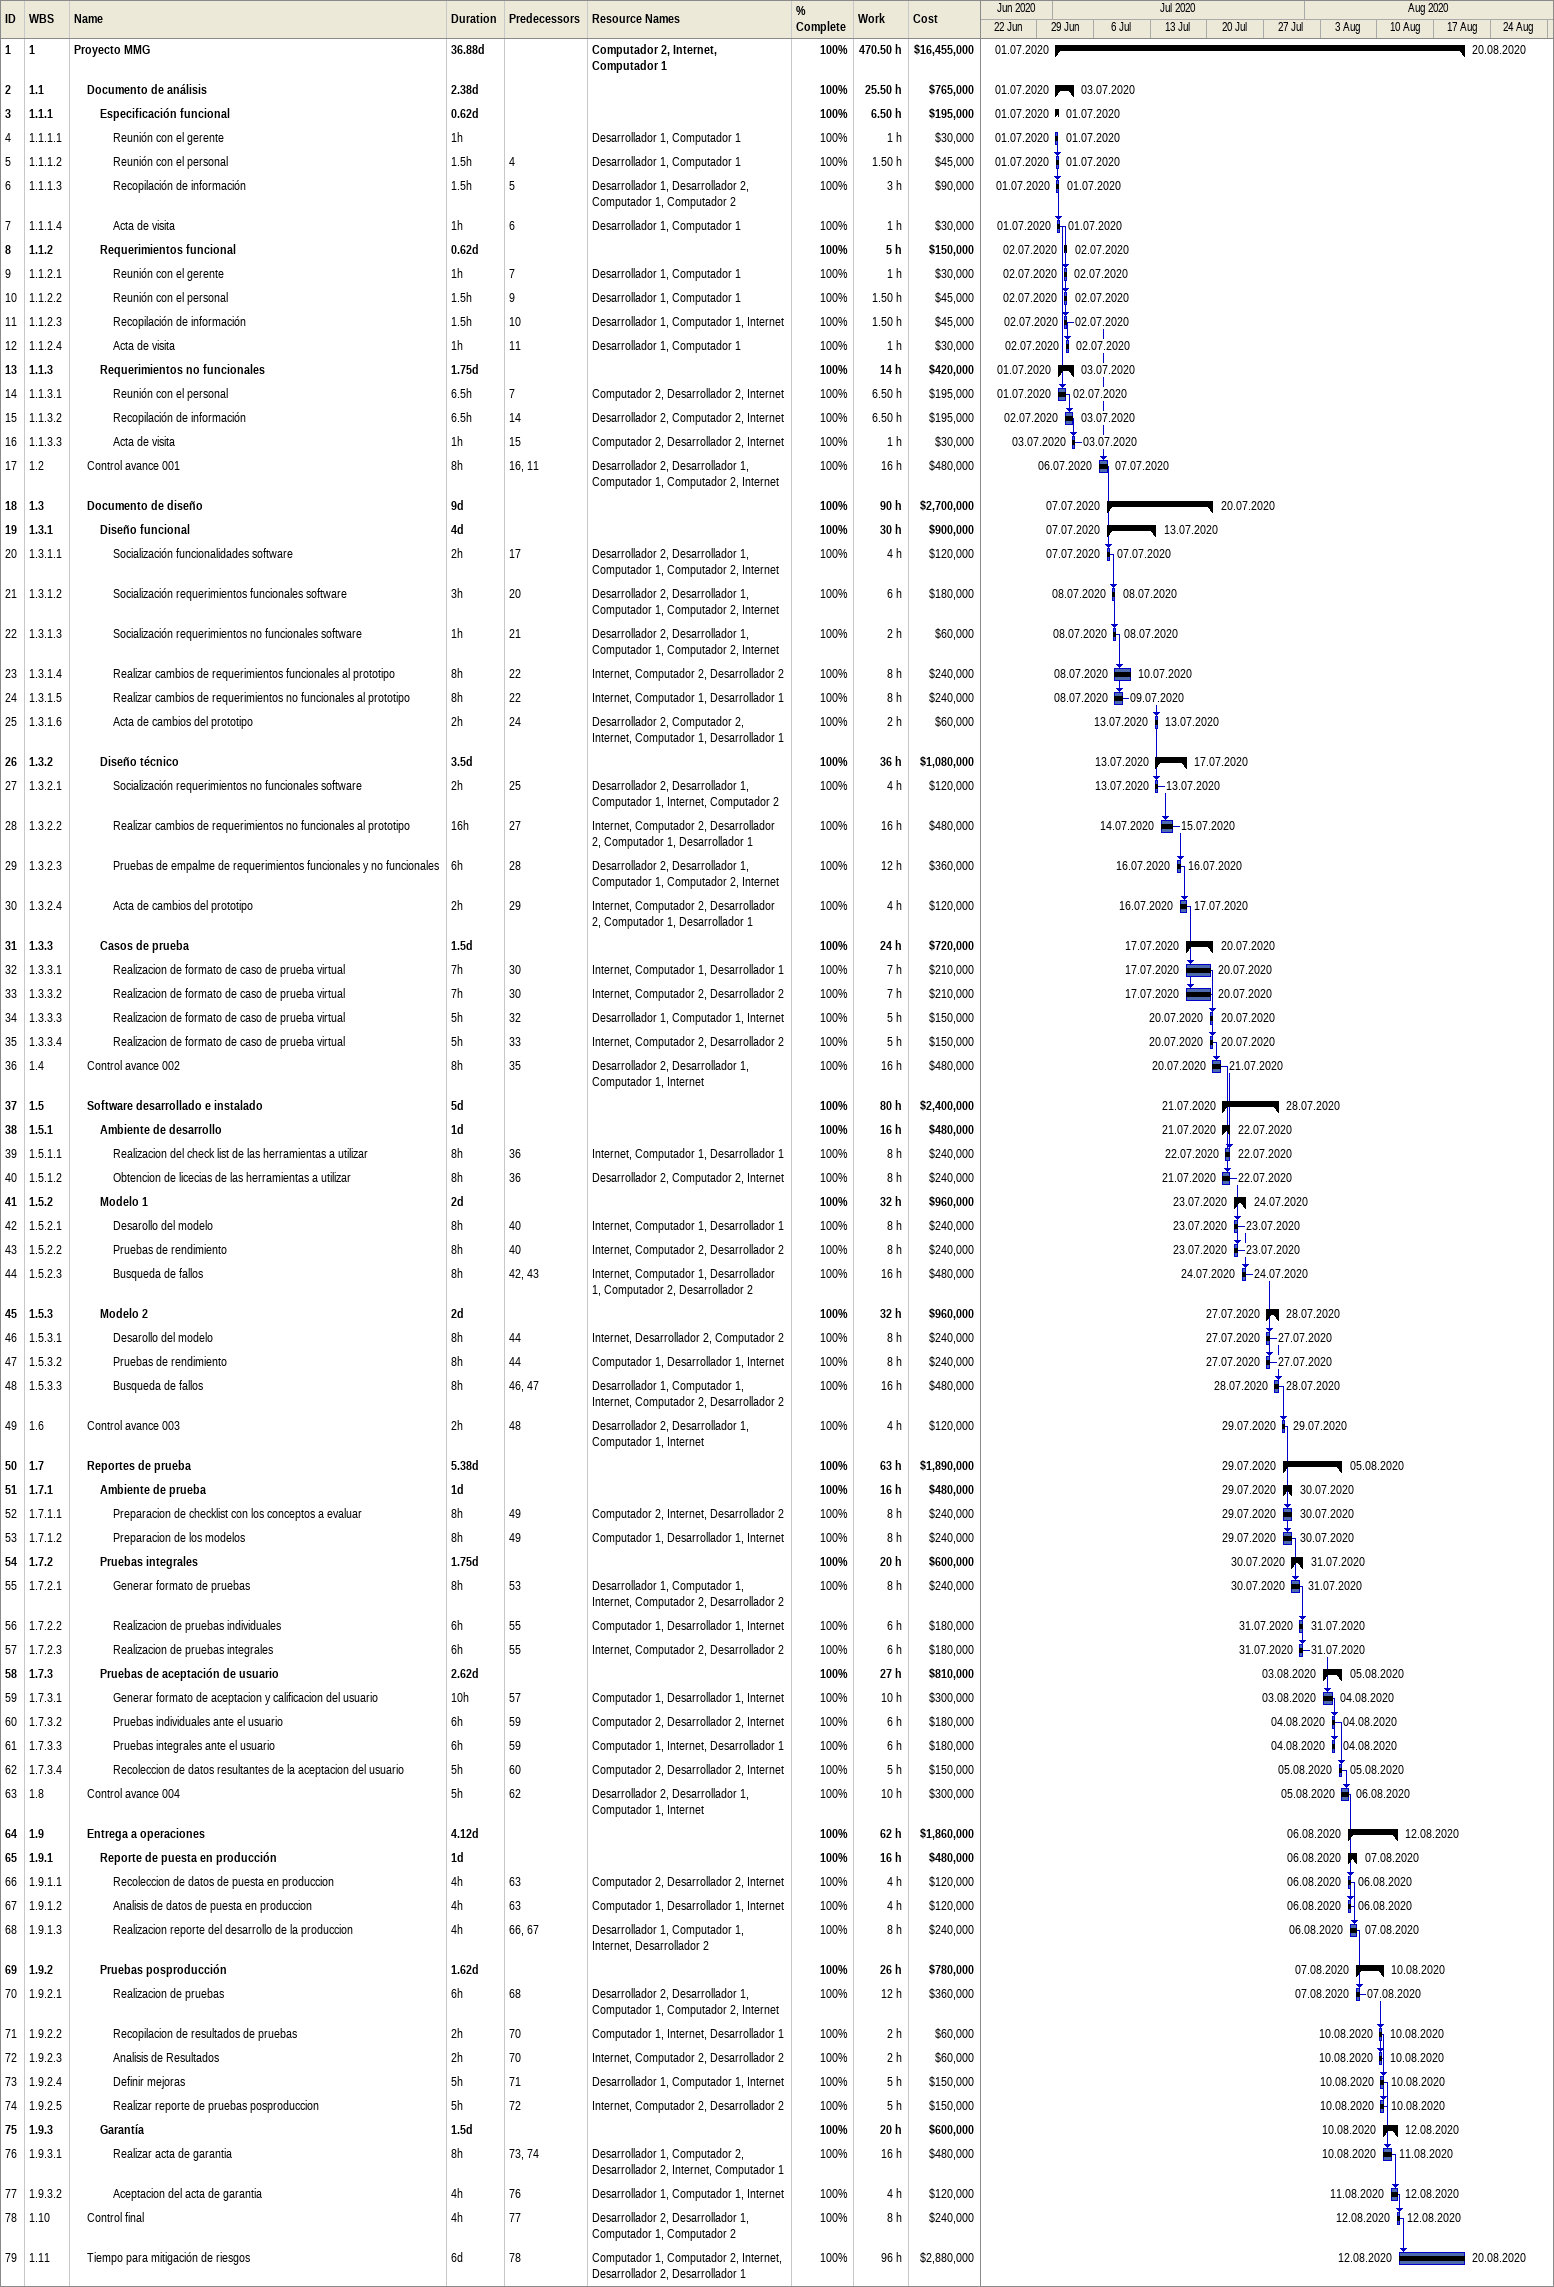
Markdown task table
| ID | WBS | Task | Duration | Start | Finish | Predecessors | Resources | % complete | Work (h) | Cost ($) |
|---|---|---|---|---|---|---|---|---|---|---|
| 1 | 1 | **Proyecto MMG** | 36.88d | 2020-07-01 | 2020-08-20 |  | Computador 2, Internet, Computador 1 | 100 | 470.50 | 16455000 |
| 2 | 1.1 | **Documento de análisis** | 2.38d | 2020-07-01 | 2020-07-03 |  |  | 100 | 25.50 | 765000 |
| 3 | 1.1.1 | **Especificación funcional** | 0.62d | 2020-07-01 | 2020-07-01 |  |  | 100 | 6.50 | 195000 |
| 4 | 1.1.1.1 | Reunión con el gerente | 1h | 2020-07-01 | 2020-07-01 |  | Desarrollador 1, Computador 1 | 100 | 1 | 30000 |
| 5 | 1.1.1.2 | Reunión con el personal | 1.5h | 2020-07-01 | 2020-07-01 | 4 | Desarrollador 1, Computador 1 | 100 | 1.50 | 45000 |
| 6 | 1.1.1.3 | Recopilación de información | 1.5h | 2020-07-01 | 2020-07-01 | 5 | Desarrollador 1, Desarrollador 2, Computador 1, Computador 2 | 100 | 3 | 90000 |
| 7 | 1.1.1.4 | Acta de visita | 1h | 2020-07-01 | 2020-07-01 | 6 | Desarrollador 1, Computador 1 | 100 | 1 | 30000 |
| 8 | 1.1.2 | **Requerimientos funcional** | 0.62d | 2020-07-02 | 2020-07-02 |  |  | 100 | 5 | 150000 |
| 9 | 1.1.2.1 | Reunión con el gerente | 1h | 2020-07-02 | 2020-07-02 | 7 | Desarrollador 1, Computador 1 | 100 | 1 | 30000 |
| 10 | 1.1.2.2 | Reunión con el personal | 1.5h | 2020-07-02 | 2020-07-02 | 9 | Desarrollador 1, Computador 1 | 100 | 1.50 | 45000 |
| 11 | 1.1.2.3 | Recopilación de información | 1.5h | 2020-07-02 | 2020-07-02 | 10 | Desarrollador 1, Computador 1, Internet | 100 | 1.50 | 45000 |
| 12 | 1.1.2.4 | Acta de visita | 1h | 2020-07-02 | 2020-07-02 | 11 | Desarrollador 1, Computador 1 | 100 | 1 | 30000 |
| 13 | 1.1.3 | **Requerimientos no funcionales** | 1.75d | 2020-07-01 | 2020-07-03 |  |  | 100 | 14 | 420000 |
| 14 | 1.1.3.1 | Reunión con el personal | 6.5h | 2020-07-01 | 2020-07-02 | 7 | Computador 2, Desarrollador 2, Internet | 100 | 6.50 | 195000 |
| 15 | 1.1.3.2 | Recopilación de información | 6.5h | 2020-07-02 | 2020-07-03 | 14 | Desarrollador 2, Computador 2, Internet | 100 | 6.50 | 195000 |
| 16 | 1.1.3.3 | Acta de visita | 1h | 2020-07-03 | 2020-07-03 | 15 | Computador 2, Desarrollador 2, Internet | 100 | 1 | 30000 |
| 17 | 1.2 | Control avance 001 | 8h | 2020-07-06 | 2020-07-07 | 16, 11 | Desarrollador 2, Desarrollador 1, Computador 1, Computador 2, Internet | 100 | 16 | 480000 |
| 18 | 1.3 | **Documento de diseño** | 9d | 2020-07-07 | 2020-07-20 |  |  | 100 | 90 | 2700000 |
| 19 | 1.3.1 | **Diseño funcional** | 4d | 2020-07-07 | 2020-07-13 |  |  | 100 | 30 | 900000 |
| 20 | 1.3.1.1 | Socialización funcionalidades software | 2h | 2020-07-07 | 2020-07-07 | 17 | Desarrollador 2, Desarrollador 1, Computador 1, Computador 2, Internet | 100 | 4 | 120000 |
| 21 | 1.3.1.2 | Socialización requerimientos funcionales software | 3h | 2020-07-08 | 2020-07-08 | 20 | Desarrollador 2, Desarrollador 1, Computador 1, Computador 2, Internet | 100 | 6 | 180000 |
| 22 | 1.3.1.3 | Socialización requerimientos no funcionales software | 1h | 2020-07-08 | 2020-07-08 | 21 | Desarrollador 2, Desarrollador 1, Computador 1, Computador 2, Internet | 100 | 2 | 60000 |
| 23 | 1.3.1.4 | Realizar cambios de requerimientos funcionales al prototipo | 8h | 2020-07-08 | 2020-07-10 | 22 | Internet, Computador 2, Desarrollador 2 | 100 | 8 | 240000 |
| 24 | 1.3.1.5 | Realizar cambios de requerimientos no funcionales al prototipo | 8h | 2020-07-08 | 2020-07-09 | 22 | Internet, Computador 1, Desarrollador 1 | 100 | 8 | 240000 |
| 25 | 1.3.1.6 | Acta de cambios del prototipo | 2h | 2020-07-13 | 2020-07-13 | 24 | Desarrollador 2, Computador 2, Internet, Computador 1, Desarrollador 1 | 100 | 2 | 60000 |
| 26 | 1.3.2 | **Diseño técnico** | 3.5d | 2020-07-13 | 2020-07-17 |  |  | 100 | 36 | 1080000 |
| 27 | 1.3.2.1 | Socialización requerimientos no funcionales software | 2h | 2020-07-13 | 2020-07-13 | 25 | Desarrollador 2, Desarrollador 1, Computador 1, Internet, Computador 2 | 100 | 4 | 120000 |
| 28 | 1.3.2.2 | Realizar cambios de requerimientos no funcionales al prototipo | 16h | 2020-07-14 | 2020-07-15 | 27 | Internet, Computador 2, Desarrollador 2, Computador 1, Desarrollador 1 | 100 | 16 | 480000 |
| 29 | 1.3.2.3 | Pruebas de empalme de requerimientos funcionales y no funcionales | 6h | 2020-07-16 | 2020-07-16 | 28 | Desarrollador 2, Desarrollador 1, Computador 1, Computador 2, Internet | 100 | 12 | 360000 |
| 30 | 1.3.2.4 | Acta de cambios del prototipo | 2h | 2020-07-16 | 2020-07-17 | 29 | Internet, Computador 2, Desarrollador 2, Computador 1, Desarrollador 1 | 100 | 4 | 120000 |
| 31 | 1.3.3 | **Casos de prueba** | 1.5d | 2020-07-17 | 2020-07-20 |  |  | 100 | 24 | 720000 |
| 32 | 1.3.3.1 | Realizacion de formato de caso de prueba virtual | 7h | 2020-07-17 | 2020-07-20 | 30 | Internet, Computador 1, Desarrollador 1 | 100 | 7 | 210000 |
| 33 | 1.3.3.2 | Realizacion de formato de caso de prueba virtual | 7h | 2020-07-17 | 2020-07-20 | 30 | Internet, Computador 2, Desarrollador 2 | 100 | 7 | 210000 |
| 34 | 1.3.3.3 | Realizacion de formato de caso de prueba virtual | 5h | 2020-07-20 | 2020-07-20 | 32 | Desarrollador 1, Computador 1, Internet | 100 | 5 | 150000 |
| 35 | 1.3.3.4 | Realizacion de formato de caso de prueba virtual | 5h | 2020-07-20 | 2020-07-20 | 33 | Internet, Computador 2, Desarrollador 2 | 100 | 5 | 150000 |
| 36 | 1.4 | Control avance 002 | 8h | 2020-07-20 | 2020-07-21 | 35 | Desarrollador 2, Desarrollador 1, Computador 1, Internet | 100 | 16 | 480000 |
| 37 | 1.5 | **Software desarrollado e instalado** | 5d | 2020-07-21 | 2020-07-28 |  |  | 100 | 80 | 2400000 |
| 38 | 1.5.1 | **Ambiente de desarrollo** | 1d | 2020-07-21 | 2020-07-22 |  |  | 100 | 16 | 480000 |
| 39 | 1.5.1.1 | Realizacion del check list de las herramientas a utilizar | 8h | 2020-07-22 | 2020-07-22 | 36 | Internet, Computador 1, Desarrollador 1 | 100 | 8 | 240000 |
| 40 | 1.5.1.2 | Obtencion de licecias de las herramientas a utilizar | 8h | 2020-07-21 | 2020-07-22 | 36 | Desarrollador 2, Computador 2, Internet | 100 | 8 | 240000 |
| 41 | 1.5.2 | **Modelo 1** | 2d | 2020-07-23 | 2020-07-24 |  |  | 100 | 32 | 960000 |
| 42 | 1.5.2.1 | Desarollo del modelo | 8h | 2020-07-23 | 2020-07-23 | 40 | Internet, Computador 1, Desarrollador 1 | 100 | 8 | 240000 |
| 43 | 1.5.2.2 | Pruebas de rendimiento | 8h | 2020-07-23 | 2020-07-23 | 40 | Internet, Computador 2, Desarrollador 2 | 100 | 8 | 240000 |
| 44 | 1.5.2.3 | Busqueda de fallos | 8h | 2020-07-24 | 2020-07-24 | 42, 43 | Internet, Computador 1, Desarrollador 1, Computador 2, Desarrollador 2 | 100 | 16 | 480000 |
| 45 | 1.5.3 | **Modelo 2** | 2d | 2020-07-27 | 2020-07-28 |  |  | 100 | 32 | 960000 |
| 46 | 1.5.3.1 | Desarollo del modelo | 8h | 2020-07-27 | 2020-07-27 | 44 | Internet, Desarrollador 2, Computador 2 | 100 | 8 | 240000 |
| 47 | 1.5.3.2 | Pruebas de rendimiento | 8h | 2020-07-27 | 2020-07-27 | 44 | Computador 1, Desarrollador 1, Internet | 100 | 8 | 240000 |
| 48 | 1.5.3.3 | Busqueda de fallos | 8h | 2020-07-28 | 2020-07-28 | 46, 47 | Desarrollador 1, Computador 1, Internet, Computador 2, Desarrollador 2 | 100 | 16 | 480000 |
| 49 | 1.6 | Control avance 003 | 2h | 2020-07-29 | 2020-07-29 | 48 | Desarrollador 2, Desarrollador 1, Computador 1, Internet | 100 | 4 | 120000 |
| 50 | 1.7 | **Reportes de prueba** | 5.38d | 2020-07-29 | 2020-08-05 |  |  | 100 | 63 | 1890000 |
| 51 | 1.7.1 | **Ambiente de prueba** | 1d | 2020-07-29 | 2020-07-30 |  |  | 100 | 16 | 480000 |
| 52 | 1.7.1.1 | Preparacion de checklist con los conceptos a evaluar | 8h | 2020-07-29 | 2020-07-30 | 49 | Computador 2, Internet, Desarrollador 2 | 100 | 8 | 240000 |
| 53 | 1.7.1.2 | Preparacion de los modelos | 8h | 2020-07-29 | 2020-07-30 | 49 | Computador 1, Desarrollador 1, Internet | 100 | 8 | 240000 |
| 54 | 1.7.2 | **Pruebas integrales** | 1.75d | 2020-07-30 | 2020-07-31 |  |  | 100 | 20 | 600000 |
| 55 | 1.7.2.1 | Generar formato de pruebas | 8h | 2020-07-30 | 2020-07-31 | 53 | Desarrollador 1, Computador 1, Internet, Computador 2, Desarrollador 2 | 100 | 8 | 240000 |
| 56 | 1.7.2.2 | Realizacion de pruebas individuales | 6h | 2020-07-31 | 2020-07-31 | 55 | Computador 1, Desarrollador 1, Internet | 100 | 6 | 180000 |
| 57 | 1.7.2.3 | Realizacion de pruebas integrales | 6h | 2020-07-31 | 2020-07-31 | 55 | Internet, Computador 2, Desarrollador 2 | 100 | 6 | 180000 |
| 58 | 1.7.3 | **Pruebas de aceptación de usuario** | 2.62d | 2020-08-03 | 2020-08-05 |  |  | 100 | 27 | 810000 |
| 59 | 1.7.3.1 | Generar formato de aceptacion y calificacion del usuario | 10h | 2020-08-03 | 2020-08-04 | 57 | Computador 1, Desarrollador 1, Internet | 100 | 10 | 300000 |
| 60 | 1.7.3.2 | Pruebas individuales ante el usuario | 6h | 2020-08-04 | 2020-08-04 | 59 | Computador 2, Desarrollador 2, Internet | 100 | 6 | 180000 |
| 61 | 1.7.3.3 | Pruebas integrales ante el usuario | 6h | 2020-08-04 | 2020-08-04 | 59 | Computador 1, Internet, Desarrollador 1 | 100 | 6 | 180000 |
| 62 | 1.7.3.4 | Recoleccion de datos resultantes de la aceptacion del usuario | 5h | 2020-08-05 | 2020-08-05 | 60 | Computador 2, Desarrollador 2, Internet | 100 | 5 | 150000 |
| 63 | 1.8 | Control avance 004 | 5h | 2020-08-05 | 2020-08-06 | 62 | Desarrollador 2, Desarrollador 1, Computador 1, Internet | 100 | 10 | 300000 |
| 64 | 1.9 | **Entrega a operaciones** | 4.12d | 2020-08-06 | 2020-08-12 |  |  | 100 | 62 | 1860000 |
| 65 | 1.9.1 | **Reporte de puesta en producción** | 1d | 2020-08-06 | 2020-08-07 |  |  | 100 | 16 | 480000 |
| 66 | 1.9.1.1 | Recoleccion de datos de puesta en produccion | 4h | 2020-08-06 | 2020-08-06 | 63 | Computador 2, Desarrollador 2, Internet | 100 | 4 | 120000 |
| 67 | 1.9.1.2 | Analisis de datos de puesta en produccion | 4h | 2020-08-06 | 2020-08-06 | 63 | Computador 1, Desarrollador 1, Internet | 100 | 4 | 120000 |
| 68 | 1.9.1.3 | Realizacion reporte del desarrollo de la produccion | 4h | 2020-08-06 | 2020-08-07 | 66, 67 | Desarrollador 1, Computador 1, Internet, Desarrollador 2 | 100 | 8 | 240000 |
| 69 | 1.9.2 | **Pruebas posproducción** | 1.62d | 2020-08-07 | 2020-08-10 |  |  | 100 | 26 | 780000 |
| 70 | 1.9.2.1 | Realizacion de pruebas | 6h | 2020-08-07 | 2020-08-07 | 68 | Desarrollador 2, Desarrollador 1, Computador 1, Computador 2, Internet | 100 | 12 | 360000 |
| 71 | 1.9.2.2 | Recopilacion de resultados de pruebas | 2h | 2020-08-10 | 2020-08-10 | 70 | Computador 1, Internet, Desarrollador 1 | 100 | 2 | 60000 |
| 72 | 1.9.2.3 | Analisis de Resultados | 2h | 2020-08-10 | 2020-08-10 | 70 | Internet, Computador 2, Desarrollador 2 | 100 | 2 | 60000 |
| 73 | 1.9.2.4 | Definir mejoras | 5h | 2020-08-10 | 2020-08-10 | 71 | Desarrollador 1, Computador 1, Internet | 100 | 5 | 150000 |
| 74 | 1.9.2.5 | Realizar reporte de pruebas posproduccion | 5h | 2020-08-10 | 2020-08-10 | 72 | Internet, Computador 2, Desarrollador 2 | 100 | 5 | 150000 |
| 75 | 1.9.3 | **Garantía** | 1.5d | 2020-08-10 | 2020-08-12 |  |  | 100 | 20 | 600000 |
| 76 | 1.9.3.1 | Realizar acta de garantia | 8h | 2020-08-10 | 2020-08-11 | 73, 74 | Desarrollador 1, Computador 2, Desarrollador 2, Internet, Computador 1 | 100 | 16 | 480000 |
| 77 | 1.9.3.2 | Aceptacion del acta de garantia | 4h | 2020-08-11 | 2020-08-12 | 76 | Desarrollador 1, Computador 1, Internet | 100 | 4 | 120000 |
| 78 | 1.10 | Control final | 4h | 2020-08-12 | 2020-08-12 | 77 | Desarrollador 2, Desarrollador 1, Computador 1, Computador 2 | 100 | 8 | 240000 |
| 79 | 1.11 | Tiempo para mitigación de riesgos | 6d | 2020-08-12 | 2020-08-20 | 78 | Computador 1, Computador 2, Internet, Desarrollador 2, Desarrollador 1 | 100 | 96 | 2880000 |
